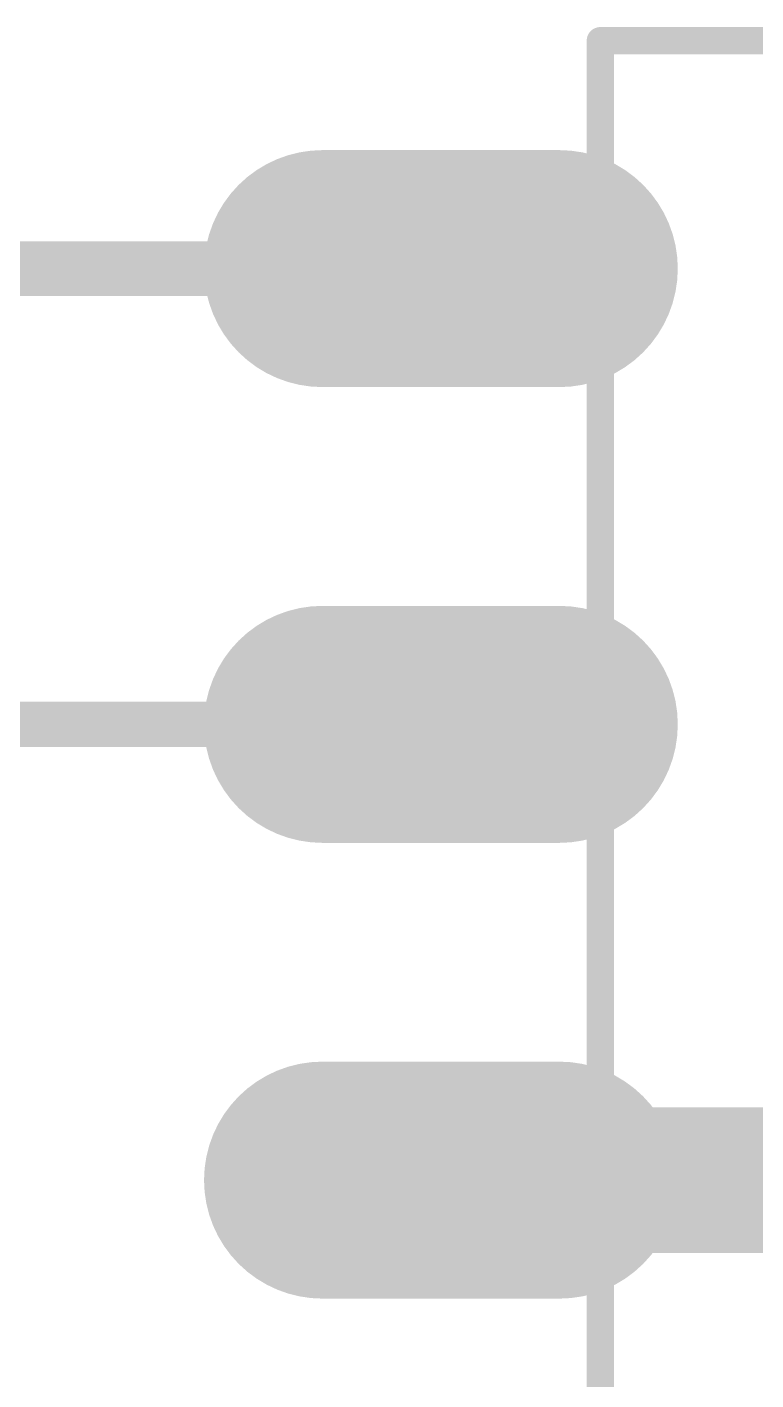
# Model space of a CAD drawing. Extents: x -0.1 to 52.8, y -11.4 to 50.9.
# Drawn here: x 14.2 to 18.27, y 21.75 to 29.29 of the extents above; entities that cross this region are included whole.
import ezdxf

# ---------------------------------------------------------------- set-up
doc = ezdxf.new("R2010")
doc.units = 0
for name, color, linetype in [('1', 12, 'CONTINUOUS'), ('16', 132, 'CONTINUOUS'), ('17', 110, 'CONTINUOUS'), ('21', 41, 'CONTINUOUS')]:
    doc.layers.add(name, color=color, linetype=linetype)

# ---------------------------------------------------------------- blocks, each defined once
blk = doc.blocks.new('LONGP100')
at = {"const_width": 1}
blk.add_lwpolyline([(-0.5, 0), (0.5, 0)], dxfattribs=at)
at = {"const_width": 0.5}
for points in [[(-0.5, 0.25, 1), (-0.5, -0.25)], [(0.5, -0.25, 1), (0.5, 0.25)]]:
    blk.add_lwpolyline(points, format="xyb", dxfattribs=at)

msp = doc.modelspace()

# ---------------------------------------------------------------- linework, layer by layer
at = {"layer": '1'}
for points, const_width in [([(16.51, 27.94), (8.89, 27.94)], 0.3048), ([(16.51, 25.4), (11.43, 25.4)], 0.254)]:
    msp.add_lwpolyline(points, dxfattribs=dict(at, const_width=const_width))
for points, const_width in [([(16.51, 27.8638, 1), (16.51, 28.0162)], 0.1524), ([(16.51, 25.3365, 1), (16.51, 25.4635)], 0.127)]:
    msp.add_lwpolyline(points, format="xyb", dxfattribs=dict(at, const_width=const_width))
at = {"layer": '16', "const_width": 0.8128}
msp.add_lwpolyline([(19.05, 22.86), (16.51, 22.86)], dxfattribs=at)
at = {"layer": '16', "const_width": 0.4064}
msp.add_lwpolyline([(16.51, 23.0632, 1), (16.51, 22.6568)], format="xyb", dxfattribs=at)
at = {"layer": '21', "const_width": 0.1524}
for points in [[(17.399, 29.21), (17.399, 8.89)], [(17.399, 29.21), (19.304, 29.21)]]:
    msp.add_lwpolyline(points, dxfattribs=at)
at = {"layer": '21', "const_width": 0.0762}
for points in [[(17.4371, 29.21, 1), (17.3609, 29.21)], [(17.399, 29.2481, 1), (17.399, 29.1719)]]:
    msp.add_lwpolyline(points, format="xyb", dxfattribs=at)

# ---------------------------------------------------------------- block references
at = {"layer": '17', "xscale": 1.3208, "yscale": 1.3208}
for p in [(16.51, 27.94), (16.51, 27.94), (16.51, 25.4), (16.51, 25.4), (16.51, 22.86), (16.51, 22.86)]:
    msp.add_blockref('LONGP100', p, dxfattribs=at)

doc.saveas('drawing.dxf')
